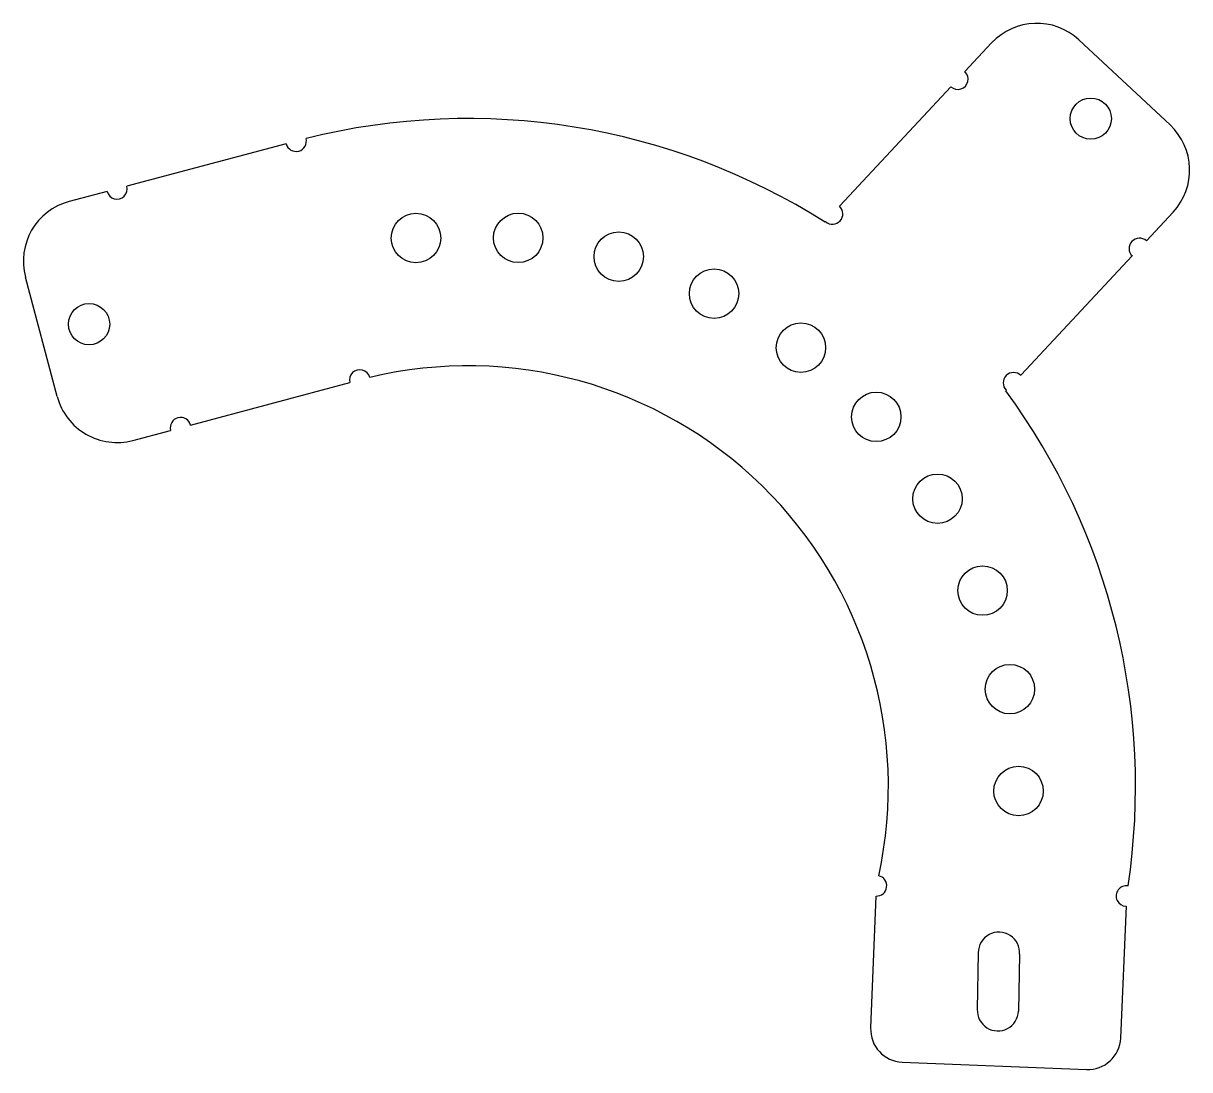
# Model space of a CAD drawing. Extents: x 27 to 311, y 46 to 300.
import ezdxf

# ---------------------------------------------------------------- set-up
doc = ezdxf.new("R2010")
doc.units = 0
doc.layers.get('0').update_dxf_attribs({"linetype": 'CONTINUOUS'})

msp = doc.modelspace()

# ---------------------------------------------------------------- linework, layer by layer
for p, q in [((255.97, 288.38), (262.45, 295.32)), ((283.65, 296.06), (305.76, 275.44)), ((225.61, 255.84), (252.56, 284.72)), ((91.19, 270.87), (52.54, 260.58)), ((47.71, 259.29), (38.53, 256.84)), ((225.61, 255.84), (225.48, 255.7)), ((300.01, 247.29), (306.49, 254.24)), ((222.15, 251.97), (222.02, 251.83)), ((296.6, 243.63), (269.65, 214.75)), ((35.61, 209.5), (27.89, 238.49)), ((67.98, 202.6), (106.63, 212.89)), ((269.65, 214.75), (269.52, 214.62)), ((266, 211.07), (265.87, 210.93)), ((53.97, 198.87), (63.15, 201.31)), ((234.37, 88.28), (233.07, 56.3)), ((295.07, 85.81), (293.77, 53.83)), ((259.21, 74.55), (258.97, 60.76)), ((269.2, 74.15), (268.97, 60.36)), ((240.74, 47.99), (285.45, 46.17))]:
    msp.add_line(p, q)
for centre, radius in [((286.52, 276.97), 5), ((122.7, 247.99), 6), ((147.52, 248.03), 6), ((171.93, 243.47), 6), ((195.07, 234.49), 6), ((43.35, 227.08), 5), ((216.15, 221.38), 6), ((234.44, 204.59), 6), ((249.31, 184.72), 6), ((260.25, 162.43), 6), ((266.88, 138.51), 6), ((268.98, 113.78), 6)]:
    msp.add_circle(centre, radius)
for centre, radius, start, end in [((273.42, 285.09), 15, 46.9879, 136.9879), ((254.26, 286.55), 2.5, 226.9879, 46.9879), ((135.32, 114.92), 162.06, 57.6537, 104.0302), ((295.52, 264.47), 15, 316.9879, 46.9879), ((93.61, 271.51), 2.5, 194.9141, 14.4721), ((50.12, 259.93), 2.5, 194.9141, 14.9141), ((42.39, 242.35), 15, 104.9141, 194.9141), ((223.82, 253.83), 2.5, 228.1905, 48.1905), ((298.31, 245.46), 2.5, 46.9879, 226.9879), ((109.05, 213.54), 2.5, 14.2123, 194.9141), ((135.32, 114.92), 102.06, 347.7205, 103.5105), ((267.76, 212.84), 2.5, 45.225, 225.225), ((135.32, 114.92), 162.06, 351.4324, 36.3331), ((50.11, 213.36), 15, 194.9141, 284.9141), ((65.57, 201.95), 2.5, 14.9141, 194.9141), ((234.48, 90.78), 2.5, 267.6696, 77.0187), ((295.17, 88.31), 2.5, 80.9905, 267.6696), ((264.21, 74.55), 5, 355.4155, 180), ((263.97, 60.56), 5, 177.6287, 357.7078), ((241.07, 55.98), 8, 177.6696, 267.6696), ((285.78, 54.16), 8, 267.6696, 357.6696)]:
    msp.add_arc(centre, radius, start, end)

doc.saveas('drawing.dxf')
